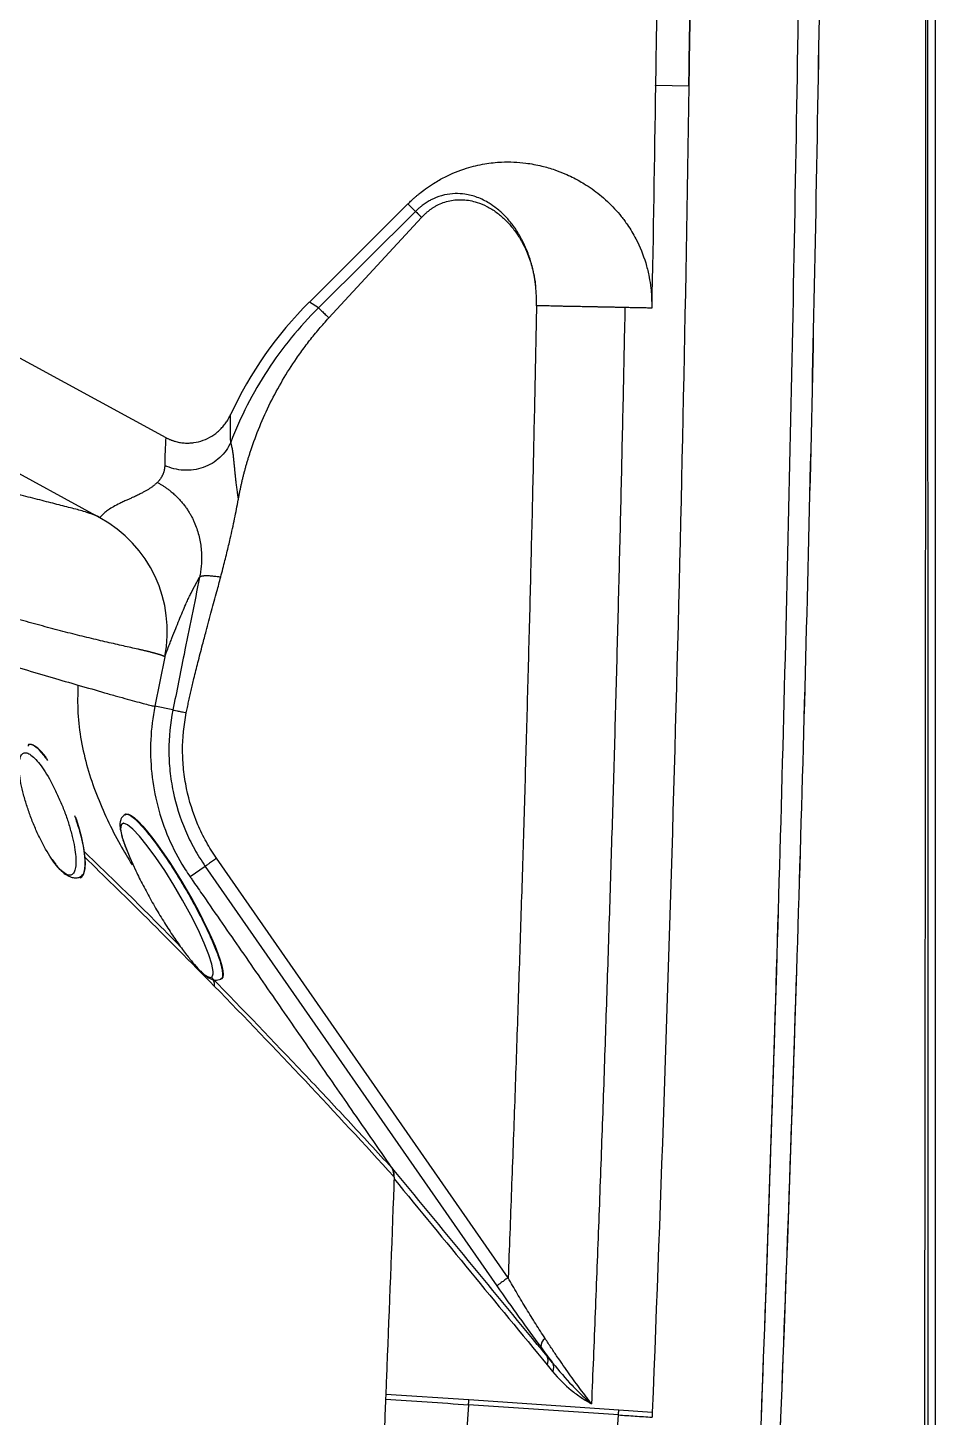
# Model space of a CAD drawing. Extents: x 409 to 498, y 628 to 778.
# Drawn here: x 488.51 to 498.04, y 665.02 to 679.6 of the extents above; entities that cross this region are included whole.
import ezdxf

# ---------------------------------------------------------------- set-up
doc = ezdxf.new("R2010")
doc.units = 0
doc.header["$MEASUREMENT"] = 0
doc.layers.add('1', color=4, linetype='Continuous')
doc.layers.add('GEOMETRY', color=4, linetype='Continuous', lineweight=25)

# ---------------------------------------------------------------- blocks, each defined once
blk = doc.blocks.new('2026_PULSE')
at = {"layer": 'GEOMETRY'}
for p, q in [((89.46, 86.582), (89.46, 2.918)), ((86.875, 34.029), (86.525, 34.034)), ((86.525, 34.033), (86.525, 34.034)), ((82.892, 31.762), (83.927, 32.793)), ((84.006, 32.713), (82.987, 31.702)), ((83.097, 31.597), (84.07, 32.651)), ((78.475, 31.926), (81.385, 30.342)), ((82.987, 31.702), (82.892, 31.762)), ((80.693, 29.501), (77.105, 31.454)), ((81.375, 30.05), (81.375, 30.044)), ((81.66, 28.727), (81.74, 28.877)), ((81.375, 28.042), (81.271, 27.522)), ((81.46, 27.484), (81.271, 27.522)), ((79.938, 27.105), (79.941, 27.108)), ((80.963, 26.392), (80.957, 26.388)), ((80.193, 25.914), (80.23, 25.864)), ((81.8, 25.843), (81.641, 25.733)), ((81.8, 25.843), (84.86, 21.442)), ((84.978, 21.527), (81.918, 25.928)), ((81.964, 24.66), (81.97, 24.664)), ((83.757, 22.68), (83.757, 22.68)), ((83.777, 22.59), (83.782, 22.584)), ((85.32, 20.801), (85.388, 20.703)), ((85.445, 20.634), (85.388, 20.703)), ((85.388, 20.613), (85.445, 20.544)), ((83.694, 20.304), (83.692, 20.254)), ((84.565, 20.245), (83.694, 20.304)), ((84.563, 20.195), (84.375, 17.451)), ((86.135, 20.088), (84.563, 20.195)), ((86.14, 20.138), (84.565, 20.245)), ((86.49, 20.114), (86.14, 20.138)), ((85.948, 17.344), (86.135, 20.088)), ((86.49, 20.114), (86.488, 20.064))]:
    blk.add_line(p, q, dxfattribs=at)
at = {"layer": 'GEOMETRY', "flags": 128}
for points in [[(80.134, 26.981), (80.124, 26.994), (80.082, 27.044), (80.043, 27.082), (80.006, 27.107), (79.974, 27.12), (79.946, 27.12), (79.941, 27.118)], [(80.963, 26.392), (80.971, 26.395), (80.993, 26.392), (81.022, 26.378), (81.057, 26.352), (81.098, 26.314), (81.144, 26.265), (81.194, 26.206), (81.249, 26.137), (81.306, 26.06), (81.366, 25.975), (81.427, 25.884), (81.489, 25.788), (81.55, 25.689), (81.61, 25.587), (81.669, 25.484), (81.724, 25.382), (81.776, 25.282), (81.823, 25.185), (81.866, 25.093), (81.902, 25.007), (81.933, 24.929), (81.957, 24.859), (81.974, 24.798), (81.985, 24.748), (81.987, 24.708), (81.983, 24.68), (81.971, 24.664), (81.97, 24.664)], [(80.487, 25.721), (80.505, 25.733), (80.522, 25.759), (80.534, 25.797), (80.54, 25.847), (80.54, 25.908), (80.533, 25.978), (80.521, 26.056), (80.503, 26.141), (80.479, 26.232), (80.451, 26.326), (80.441, 26.357)], [(81.882, 24.741), (81.868, 24.816), (81.837, 24.916), (81.788, 25.039), (81.724, 25.179), (81.648, 25.33), (81.562, 25.488), (81.47, 25.646), (81.375, 25.798), (81.281, 25.937), (81.191, 26.06), (81.109, 26.16), (81.039, 26.234), (80.982, 26.28), (80.941, 26.296), (80.917, 26.28), (80.912, 26.234), (80.926, 26.158), (80.958, 26.058), (81.007, 25.935), (81.071, 25.795), (81.071, 25.795)], [(86.49, 20.114), (86.489, 20.089), (86.488, 20.076), (86.488, 20.064)]]:
    blk.add_lwpolyline(points, dxfattribs=at)
at = {"layer": 'GEOMETRY'}
for centre, radius, start, end in [((83.644, 22.608), 0.134, 352.1693, 32.7174), ((85.43, 20.799), 0.11, 125.1454, 178.7719), ((85.295, 20.658), 0.103, 334.0546, 25.8686), ((85.353, 20.589), 0.103, 334.0528, 25.8696)]:
    blk.add_arc(centre, radius, start, end, dxfattribs=at)
blk.add_ellipse((85.779, 28.866), major_axis=(-4.091, 0), ratio=0.999386, start_param=5.495932, end_param=5.849896, dxfattribs=at)
for points, knots in [([(89.316, 86.533), (89.317, 86.529), (89.316, 86.526), (89.316, 86.519), (89.316, 86.509), (89.317, 86.485), (89.317, 86.437), (89.317, 86.342), (89.317, 86.152), (89.318, 85.771), (89.32, 85.009), (89.323, 83.486), (89.326, 82.18), (89.331, 79.569), (89.334, 77.828), (89.343, 72.605), (89.348, 69.123), (89.355, 62.16), (89.358, 58.678), (89.361, 51.714), (89.362, 48.232), (89.362, 41.268), (89.361, 37.786), (89.358, 30.823), (89.355, 27.341), (89.348, 20.377), (89.343, 16.895), (89.331, 9.931), (89.324, 6.45), (89.316, 2.968)], [0, 0, 0, 0, 0.000122, 0.000122, 0.000244, 0.000488, 0.000977, 0.001953, 0.003906, 0.007813, 0.015625, 0.03125, 0.0625, 0.0625, 0.125, 0.125, 0.25, 0.25, 0.375, 0.375, 0.5, 0.5, 0.625, 0.625, 0.75, 0.75, 0.875, 0.875, 1, 1, 1, 1]), ([(89.316, 86.533), (89.317, 86.529), (89.316, 86.526), (89.316, 86.519), (89.316, 86.509), (89.317, 86.485), (89.317, 86.437), (89.317, 86.342), (89.317, 86.152), (89.318, 85.771), (89.32, 85.009), (89.323, 83.486), (89.326, 82.18), (89.331, 79.569), (89.334, 77.828), (89.343, 72.605), (89.348, 69.123), (89.355, 62.16), (89.358, 58.678), (89.361, 51.714), (89.362, 48.232), (89.362, 41.268), (89.361, 37.786), (89.358, 30.823), (89.355, 27.341), (89.348, 20.377), (89.343, 16.895), (89.331, 9.931), (89.324, 6.45), (89.316, 2.968)], [0, 0, 0, 0, 0.000122, 0.000122, 0.000244, 0.000488, 0.000977, 0.001953, 0.003906, 0.007813, 0.015625, 0.03125, 0.0625, 0.0625, 0.125, 0.125, 0.25, 0.25, 0.375, 0.375, 0.5, 0.5, 0.625, 0.625, 0.75, 0.75, 0.875, 0.875, 1, 1, 1, 1]), ([(89.386, 2.918), (89.386, 2.945), (89.386, 2.973), (89.386, 3.027), (89.386, 3.109), (89.386, 3.299), (89.386, 3.681), (89.386, 4.443), (89.386, 5.968), (89.386, 7.276), (89.386, 9.89), (89.385, 11.633), (89.385, 16.862), (89.385, 20.348), (89.384, 30.806), (89.384, 37.778), (89.384, 51.722), (89.384, 58.694), (89.385, 69.152), (89.385, 72.638), (89.385, 77.867), (89.386, 79.61), (89.386, 82.225), (89.386, 83.532), (89.386, 85.057), (89.386, 85.82), (89.386, 86.201), (89.386, 86.392), (89.386, 86.473), (89.386, 86.528), (89.386, 86.555), (89.386, 86.582)], [0, 0, 0, 0, 0.000977, 0.000977, 0.001953, 0.003906, 0.007812, 0.015625, 0.03125, 0.0625, 0.0625, 0.125, 0.125, 0.25, 0.25, 0.5, 0.5, 0.75, 0.75, 0.875, 0.875, 0.9375, 0.9375, 0.96875, 0.984375, 0.992187, 0.996094, 0.998047, 0.999023, 0.999023, 1, 1, 1, 1]), ([(89.386, 2.918), (89.386, 2.945), (89.386, 2.973), (89.386, 3.027), (89.386, 3.109), (89.386, 3.299), (89.386, 3.681), (89.386, 4.443), (89.386, 5.968), (89.386, 7.276), (89.386, 9.89), (89.385, 11.633), (89.385, 16.862), (89.385, 20.348), (89.384, 30.806), (89.384, 37.778), (89.384, 51.722), (89.384, 58.694), (89.385, 69.152), (89.385, 72.638), (89.385, 77.867), (89.386, 79.61), (89.386, 82.225), (89.386, 83.532), (89.386, 85.057), (89.386, 85.82), (89.386, 86.201), (89.386, 86.392), (89.386, 86.473), (89.386, 86.528), (89.386, 86.555), (89.386, 86.582)], [0, 0, 0, 0, 0.000977, 0.000977, 0.001953, 0.003906, 0.007812, 0.015625, 0.03125, 0.0625, 0.0625, 0.125, 0.125, 0.25, 0.25, 0.5, 0.5, 0.75, 0.75, 0.875, 0.875, 0.9375, 0.9375, 0.96875, 0.984375, 0.992187, 0.996094, 0.998047, 0.999023, 0.999023, 1, 1, 1, 1]), ([(86.867, 84.735), (87.075, 81.407), (87.256, 78.078), (87.564, 71.417), (87.691, 68.086), (87.843, 63.087), (87.887, 61.421), (87.963, 58.087), (87.994, 56.42), (88.07, 51.42), (88.12, 44.752), (88.07, 38.084), (87.969, 31.416), (87.894, 28.083), (87.691, 21.417), (87.564, 18.085), (87.333, 13.089), (87.249, 11.424), (87.068, 8.094), (86.971, 6.43), (86.867, 4.765)], [0, 0, 0, 0, 0.125, 0.125, 0.25, 0.25, 0.3125, 0.3125, 0.375, 0.375, 0.5, 0.625, 0.625, 0.75, 0.75, 0.875, 0.875, 0.9375, 0.9375, 1, 1, 1, 1]), ([(86.867, 84.735), (87.283, 78.079), (87.59, 71.419), (87.894, 61.421), (87.969, 58.087), (88.07, 51.42), (88.095, 48.086), (88.095, 41.418), (88.07, 38.084), (87.969, 31.416), (87.894, 28.083), (87.59, 18.084), (87.283, 11.422), (86.867, 4.765)], [0.216375, 0.216375, 0.216375, 0.216375, 0.723368, 0.723368, 0.976864, 0.976864, 1.230361, 1.230361, 1.483857, 1.483857, 1.737354, 1.737354, 2.244347, 2.244347, 2.244347, 2.244347]), ([(87.043, 4.755), (87.151, 6.419), (87.252, 8.084), (87.44, 11.414), (87.527, 13.08), (87.768, 18.077), (87.901, 21.41), (88.06, 26.41), (88.106, 28.078), (88.185, 31.412), (88.218, 33.08), (88.297, 38.082), (88.349, 44.752), (88.297, 51.422), (88.218, 56.424), (88.185, 58.092), (88.106, 61.426), (88.06, 63.093), (87.901, 68.093), (87.768, 71.426), (87.447, 78.088), (87.259, 81.418), (87.043, 84.746)], [0, 0, 0, 0, 0.0625, 0.0625, 0.125, 0.125, 0.25, 0.25, 0.3125, 0.3125, 0.375, 0.375, 0.5, 0.625, 0.625, 0.6875, 0.6875, 0.75, 0.75, 0.875, 0.875, 1, 1, 1, 1]), ([(87.043, 4.755), (87.474, 11.412), (87.796, 18.076), (88.113, 28.077), (88.192, 31.412), (88.297, 38.082), (88.323, 41.417), (88.323, 48.087), (88.297, 51.422), (88.192, 58.092), (88.113, 61.427), (87.795, 71.427), (87.474, 78.089), (87.043, 84.746)], [0, 0, 0, 0, 0.50835, 0.50835, 0.762525, 0.762525, 1.016701, 1.016701, 1.270876, 1.270876, 1.525051, 1.525051, 2.033401, 2.033401, 2.033401, 2.033401]), ([(86.525, 55.466), (86.528, 55.26), (86.534, 54.848), (86.542, 54.23), (86.55, 53.611), (86.557, 52.993), (86.564, 52.375), (86.57, 51.757), (86.576, 51.138), (86.581, 50.52), (86.586, 49.902), (86.59, 49.284), (86.593, 48.665), (86.596, 48.047), (86.598, 47.429), (86.6, 46.811), (86.601, 46.192), (86.602, 45.574), (86.603, 44.956), (86.603, 44.338), (86.602, 43.719), (86.601, 43.101), (86.6, 42.483), (86.598, 41.864), (86.595, 41.246), (86.592, 40.628), (86.588, 40.01), (86.583, 39.24), (86.576, 38.32), (86.565, 37.248), (86.553, 36.177), (86.54, 35.106), (86.53, 34.391), (86.525, 34.034)], [0, 0, 0, 0, 0.028848, 0.057695, 0.086542, 0.11539, 0.144237, 0.173084, 0.201931, 0.230778, 0.259625, 0.288472, 0.31732, 0.346167, 0.375014, 0.403862, 0.432709, 0.461557, 0.490404, 0.519252, 0.548099, 0.576947, 0.605794, 0.634642, 0.66349, 0.692337, 0.721185, 0.750032, 0.800026, 0.850019, 0.900013, 0.950006, 1, 1, 1, 1]), ([(86.875, 55.471), (86.877, 55.293), (86.883, 54.935), (86.89, 54.399), (86.897, 53.863), (86.904, 53.327), (86.91, 52.791), (86.916, 52.255), (86.921, 51.719), (86.926, 51.183), (86.931, 50.647), (86.935, 50.111), (86.939, 49.575), (86.942, 49.039), (86.945, 48.503), (86.948, 47.967), (86.95, 47.431), (86.952, 46.894), (86.953, 46.358), (86.954, 45.822), (86.955, 45.286), (86.955, 44.75), (86.955, 44.214), (86.954, 43.678), (86.953, 43.142), (86.952, 42.606), (86.95, 42.07), (86.948, 41.534), (86.945, 40.998), (86.942, 40.462), (86.939, 39.926), (86.935, 39.389), (86.931, 38.853), (86.926, 38.317), (86.921, 37.781), (86.916, 37.245), (86.91, 36.709), (86.904, 36.173), (86.897, 35.637), (86.89, 35.101), (86.883, 34.565), (86.877, 34.208), (86.875, 34.029)], [0, 0, 0, 0, 0.025, 0.050001, 0.075001, 0.100001, 0.125002, 0.150002, 0.175002, 0.200002, 0.225002, 0.250002, 0.275002, 0.300002, 0.325001, 0.350001, 0.375001, 0.400001, 0.425001, 0.45, 0.475, 0.5, 0.525, 0.55, 0.574999, 0.599999, 0.624999, 0.649999, 0.674999, 0.699998, 0.724998, 0.749998, 0.774998, 0.799998, 0.824998, 0.849998, 0.874998, 0.899999, 0.924999, 0.949999, 0.975, 1, 1, 1, 1]), ([(86.875, 34.029), (86.877, 34.208), (86.883, 34.565), (86.89, 35.101), (86.897, 35.637), (86.904, 36.173), (86.91, 36.71), (86.916, 37.246), (86.921, 37.782), (86.926, 38.318), (86.931, 38.854), (86.935, 39.39), (86.939, 39.926), (86.942, 40.462), (86.945, 40.998), (86.948, 41.534), (86.95, 42.07), (86.952, 42.606), (86.953, 43.143), (86.954, 43.679), (86.955, 44.215), (86.955, 44.751), (86.955, 45.287), (86.954, 45.823), (86.953, 46.359), (86.952, 46.895), (86.95, 47.431), (86.948, 47.967), (86.945, 48.503), (86.942, 49.039), (86.939, 49.575), (86.935, 50.111), (86.931, 50.647), (86.926, 51.183), (86.921, 51.719), (86.916, 52.255), (86.91, 52.791), (86.904, 53.327), (86.897, 53.863), (86.89, 54.399), (86.883, 54.935), (86.877, 55.293), (86.875, 55.471)], [0, 0, 0, 0, 0.025004, 0.050008, 0.075011, 0.100014, 0.125017, 0.150019, 0.175021, 0.200023, 0.225024, 0.250025, 0.275026, 0.300027, 0.325027, 0.350027, 0.375027, 0.400027, 0.425026, 0.450026, 0.475025, 0.500024, 0.525023, 0.550022, 0.575021, 0.60002, 0.625018, 0.650017, 0.675016, 0.700014, 0.725013, 0.750011, 0.77501, 0.800008, 0.825007, 0.850006, 0.875005, 0.900003, 0.925002, 0.950001, 0.975001, 1, 1, 1, 1]), ([(83.927, 32.793), (83.933, 32.799), (83.945, 32.811), (83.965, 32.83), (83.985, 32.848), (84.006, 32.866), (84.027, 32.885), (84.062, 32.913), (84.117, 32.956), (84.204, 33.015), (84.345, 33.095), (84.524, 33.168), (84.726, 33.216), (84.935, 33.238), (85.136, 33.229), (85.322, 33.195), (85.459, 33.155), (85.566, 33.114), (85.669, 33.066), (85.794, 32.997), (85.946, 32.89), (86.073, 32.77), (86.155, 32.675), (86.194, 32.625), (86.215, 32.596), (86.258, 32.534), (86.339, 32.399), (86.412, 32.219), (86.453, 32.055), (86.469, 31.96), (86.478, 31.891), (86.482, 31.838), (86.484, 31.789), (86.485, 31.743), (86.485, 31.714), (86.485, 31.7)], [0, 0, 0, 0, 0.007319, 0.014801, 0.022445, 0.030251, 0.03822, 0.046351, 0.067691, 0.097038, 0.134417, 0.204142, 0.259186, 0.309035, 0.380061, 0.427891, 0.46783, 0.499879, 0.524035, 0.563984, 0.619703, 0.679908, 0.710204, 0.725416, 0.733041, 0.74068, 0.788802, 0.865502, 0.902617, 0.931073, 0.946698, 0.961404, 0.97519, 0.988055, 1, 1, 1, 1]), ([(85.266, 31.942), (85.265, 31.951), (85.263, 31.968), (85.259, 31.993), (85.255, 32.016), (85.252, 32.039), (85.248, 32.059), (85.244, 32.079), (85.24, 32.097), (85.236, 32.114), (85.232, 32.129), (85.229, 32.143), (85.225, 32.156), (85.212, 32.205), (85.186, 32.282), (85.139, 32.39), (85.085, 32.488), (85.019, 32.583), (84.945, 32.669), (84.864, 32.743), (84.768, 32.81), (84.658, 32.865), (84.535, 32.897), (84.418, 32.904), (84.306, 32.89), (84.225, 32.862), (84.177, 32.839), (84.159, 32.829), (84.139, 32.818), (84.119, 32.805), (84.097, 32.791), (84.075, 32.774), (84.052, 32.756), (84.029, 32.736), (84.014, 32.721), (84.006, 32.713)], [0, 0, 0, 0, 0.014201, 0.027698, 0.040489, 0.052568, 0.063933, 0.074584, 0.084518, 0.093737, 0.102239, 0.110026, 0.117097, 0.123454, 0.191999, 0.247116, 0.314025, 0.371285, 0.433134, 0.496272, 0.546442, 0.622319, 0.69413, 0.749017, 0.810218, 0.874958, 0.885302, 0.896489, 0.908536, 0.921462, 0.935286, 0.950028, 0.965712, 0.982361, 1, 1, 1, 1]), ([(84.07, 32.651), (84.074, 32.655), (84.081, 32.663), (84.093, 32.675), (84.105, 32.686), (84.117, 32.697), (84.129, 32.708), (84.142, 32.718), (84.154, 32.728), (84.167, 32.738), (84.18, 32.747), (84.193, 32.755), (84.206, 32.763), (84.22, 32.771), (84.249, 32.787), (84.297, 32.808), (84.365, 32.827), (84.435, 32.837), (84.507, 32.838), (84.58, 32.829), (84.664, 32.807), (84.758, 32.768), (84.855, 32.708), (84.944, 32.633), (85.022, 32.547), (85.091, 32.452), (85.148, 32.35), (85.195, 32.241), (85.223, 32.152), (85.24, 32.084), (85.25, 32.038), (85.259, 31.991), (85.263, 31.958), (85.265, 31.942)], [0, 0, 0, 0, 0.009579, 0.019059, 0.028445, 0.037743, 0.046959, 0.0561, 0.065171, 0.074179, 0.083132, 0.092034, 0.100894, 0.109719, 0.118515, 0.158438, 0.198172, 0.238467, 0.279435, 0.32099, 0.363825, 0.427378, 0.493395, 0.558241, 0.62527, 0.690983, 0.758262, 0.824237, 0.891821, 0.917839, 0.94452, 0.971896, 1, 1, 1, 1]), ([(84.006, 32.713), (84.003, 32.716), (83.998, 32.721), (83.99, 32.729), (83.981, 32.739), (83.97, 32.749), (83.96, 32.759), (83.953, 32.766), (83.947, 32.772), (83.941, 32.778), (83.934, 32.786), (83.929, 32.79), (83.927, 32.793)], [0, 0, 0, 0, 0.093191, 0.189542, 0.306999, 0.459694, 0.586266, 0.676305, 0.729847, 0.821017, 0.911046, 1, 1, 1, 1]), ([(84.006, 32.713), (84.007, 32.713), (84.009, 32.711), (84.016, 32.704), (84.021, 32.699), (84.034, 32.687), (84.041, 32.68), (84.056, 32.665), (84.063, 32.658), (84.07, 32.651)], [0, 0, 0, 0, 0.25, 0.25, 0.5, 0.5, 0.75, 0.75, 1, 1, 1, 1]), ([(85.27, 31.897), (85.27, 31.905), (85.268, 31.92), (85.267, 31.935), (85.266, 31.942)], [0, 0, 0, 0, 0.503925, 1, 1, 1, 1]), ([(85.276, 31.724), (85.277, 31.733), (85.277, 31.75), (85.277, 31.775), (85.276, 31.8), (85.275, 31.825), (85.274, 31.849), (85.272, 31.873), (85.271, 31.889), (85.27, 31.897)], [0, 0, 0, 0, 0.148284, 0.294896, 0.439748, 0.582758, 0.723849, 0.862951, 1, 1, 1, 1]), ([(82.987, 31.702), (82.786, 31.503), (82.607, 31.283), (82.298, 30.81), (82.169, 30.557), (82.067, 30.293)], [0, 0, 0, 0, 0.5, 0.5, 1, 1, 1, 1]), ([(82.987, 31.702), (82.988, 31.701), (82.992, 31.698), (83.005, 31.686), (83.013, 31.678), (83.035, 31.658), (83.047, 31.646), (83.072, 31.622), (83.085, 31.609), (83.097, 31.597)], [0, 0, 0, 0, 0.25, 0.25, 0.5, 0.5, 0.75, 0.75, 1, 1, 1, 1]), ([(85.276, 31.724), (85.273, 31.57), (85.267, 31.261), (85.257, 30.797), (85.247, 30.333), (85.237, 29.87), (85.226, 29.406), (85.214, 28.943), (85.203, 28.479), (85.19, 28.015), (85.178, 27.552), (85.165, 27.088), (85.152, 26.625), (85.138, 26.161), (85.124, 25.698), (85.109, 25.234), (85.094, 24.771), (85.079, 24.307), (85.063, 23.844), (85.047, 23.38), (85.03, 22.917), (85.013, 22.454), (84.996, 21.99), (84.984, 21.681), (84.978, 21.527)], [0, 0, 0, 0, 0.045455, 0.09091, 0.136365, 0.181819, 0.227274, 0.272728, 0.318182, 0.363635, 0.409089, 0.454543, 0.499997, 0.545451, 0.590905, 0.636359, 0.681813, 0.727268, 0.772722, 0.818177, 0.863632, 0.909088, 0.954544, 1, 1, 1, 1]), ([(86.204, 31.705), (86.196, 31.706), (86.182, 31.706), (86.16, 31.706), (86.139, 31.707), (86.117, 31.707), (86.096, 31.708), (86.076, 31.708), (86.055, 31.709), (86.036, 31.709), (86.016, 31.71), (85.997, 31.71), (85.978, 31.71), (85.96, 31.711), (85.942, 31.711), (85.925, 31.711), (85.908, 31.712), (85.892, 31.712), (85.877, 31.712), (85.862, 31.713), (85.848, 31.713), (85.834, 31.713), (85.821, 31.713), (85.79, 31.714), (85.741, 31.715), (85.675, 31.716), (85.615, 31.717), (85.564, 31.718), (85.521, 31.719), (85.483, 31.72), (85.446, 31.721), (85.41, 31.722), (85.375, 31.722), (85.341, 31.723), (85.308, 31.724), (85.287, 31.724), (85.276, 31.724)], [0, 0, 0, 0, 0.032511, 0.064089, 0.094726, 0.124413, 0.153151, 0.180943, 0.207794, 0.233706, 0.258684, 0.282729, 0.305844, 0.328034, 0.349304, 0.369657, 0.389099, 0.407635, 0.42527, 0.442008, 0.457853, 0.472811, 0.486884, 0.500077, 0.575059, 0.641584, 0.699881, 0.75006, 0.785406, 0.819542, 0.852498, 0.884293, 0.914942, 0.94445, 0.972808, 1, 1, 1, 1]), ([(86.204, 31.705), (86.2, 31.546), (86.194, 31.226), (86.184, 30.747), (86.173, 30.268), (86.162, 29.788), (86.151, 29.309), (86.139, 28.83), (86.127, 28.351), (86.114, 27.871), (86.101, 27.392), (86.088, 26.913), (86.074, 26.434), (86.059, 25.954), (86.044, 25.475), (86.029, 24.996), (86.013, 24.517), (85.997, 24.038), (85.981, 23.559), (85.964, 23.079), (85.946, 22.6), (85.929, 22.121), (85.91, 21.642), (85.892, 21.163), (85.873, 20.684), (85.859, 20.365), (85.853, 20.205)], [0, 0, 0, 0, 0.041665, 0.083331, 0.124997, 0.166663, 0.208329, 0.249995, 0.291661, 0.333328, 0.374994, 0.416661, 0.458327, 0.499994, 0.541661, 0.583328, 0.624995, 0.666662, 0.708329, 0.749996, 0.791663, 0.833331, 0.874998, 0.916665, 0.958333, 1, 1, 1, 1]), ([(86.485, 31.7), (86.465, 31.7), (86.427, 31.701), (86.369, 31.702), (86.313, 31.703), (86.258, 31.704), (86.221, 31.705), (86.204, 31.705)], [0, 0, 0, 0, 0.207341, 0.411696, 0.612743, 0.809256, 1, 1, 1, 1]), ([(82.146, 29.687), (82.148, 29.7), (82.153, 29.725), (82.16, 29.762), (82.168, 29.8), (82.176, 29.837), (82.184, 29.874), (82.193, 29.912), (82.202, 29.949), (82.212, 29.986), (82.222, 30.023), (82.232, 30.06), (82.243, 30.096), (82.254, 30.133), (82.266, 30.17), (82.301, 30.279), (82.368, 30.46), (82.48, 30.706), (82.609, 30.944), (82.72, 31.119), (82.802, 31.235), (82.848, 31.298), (82.895, 31.36), (82.944, 31.421), (82.994, 31.481), (83.045, 31.539), (83.08, 31.578), (83.097, 31.597)], [0, 0, 0, 0, 0.0176749, 0.0353461, 0.0530156, 0.0706851, 0.0883564, 0.1060314, 0.1237119, 0.1413997, 0.1590966, 0.1768045, 0.194525, 0.2122602, 0.2300117, 0.2477813, 0.3724331, 0.496999, 0.6222659, 0.7476669, 0.7838265, 0.8199238, 0.8559739, 0.8919917, 0.927992, 0.9639897, 1, 1, 1, 1]), ([(80.693, 29.501), (80.692, 29.502), (80.69, 29.504), (80.686, 29.506), (80.682, 29.509), (80.677, 29.512), (80.672, 29.515), (80.666, 29.517), (80.66, 29.52), (80.653, 29.523), (80.646, 29.526), (80.638, 29.529), (80.63, 29.532), (80.621, 29.535), (80.612, 29.539), (80.603, 29.542), (80.593, 29.545), (80.583, 29.548), (80.572, 29.552), (80.561, 29.555), (80.55, 29.559), (80.503, 29.573), (80.408, 29.599), (80.247, 29.64), (80.066, 29.686), (79.835, 29.745), (79.546, 29.82), (79.198, 29.914), (78.829, 30.018), (78.54, 30.102), (78.343, 30.162), (78.245, 30.191), (78.147, 30.221), (78.047, 30.252), (77.947, 30.283), (77.846, 30.315), (77.743, 30.348), (77.64, 30.381), (77.537, 30.414), (77.432, 30.449), (77.361, 30.472), (77.325, 30.484)], [0, 0, 0, 0, 0.006216, 0.012432, 0.018647, 0.024863, 0.03108, 0.037297, 0.043515, 0.049733, 0.055953, 0.062174, 0.068396, 0.074619, 0.080842, 0.087067, 0.093293, 0.099519, 0.105747, 0.111975, 0.118205, 0.124435, 0.186786, 0.249215, 0.311702, 0.374225, 0.468045, 0.561889, 0.65575, 0.749622, 0.772381, 0.795141, 0.817901, 0.840662, 0.863423, 0.886184, 0.908945, 0.931707, 0.954471, 0.977235, 1, 1, 1, 1]), ([(81.385, 30.342), (81.389, 30.34), (81.397, 30.336), (81.408, 30.33), (81.42, 30.325), (81.431, 30.32), (81.443, 30.315), (81.455, 30.311), (81.467, 30.307), (81.491, 30.299), (81.528, 30.29), (81.579, 30.284), (81.63, 30.283), (81.697, 30.289), (81.779, 30.31), (81.855, 30.347), (81.911, 30.385), (81.949, 30.418), (81.984, 30.455), (82.01, 30.487), (82.029, 30.515), (82.042, 30.536), (82.055, 30.559), (82.063, 30.575), (82.066, 30.583)], [0, 0, 0, 0, 0.015912, 0.031761, 0.047546, 0.063269, 0.078931, 0.094532, 0.110074, 0.125556, 0.188346, 0.250749, 0.313231, 0.375922, 0.500296, 0.625411, 0.686607, 0.74989, 0.810995, 0.875087, 0.904668, 0.935348, 0.967125, 1, 1, 1, 1]), ([(82.067, 30.293), (82.041, 30.233), (82.002, 30.177), (81.902, 30.086), (81.843, 30.05), (81.713, 30.005), (81.643, 29.995), (81.504, 30.003), (81.436, 30.02), (81.375, 30.05)], [0, 0, 0, 0, 0.25, 0.25, 0.5, 0.5, 0.75, 0.75, 1, 1, 1, 1]), ([(82.067, 30.293), (82.067, 30.292), (82.067, 30.291), (82.067, 30.288), (82.068, 30.285), (82.069, 30.281), (82.069, 30.278), (82.07, 30.274), (82.071, 30.27), (82.072, 30.266), (82.073, 30.262), (82.074, 30.257), (82.075, 30.252), (82.076, 30.247), (82.077, 30.242), (82.078, 30.237), (82.08, 30.232), (82.081, 30.226), (82.082, 30.22), (82.083, 30.214), (82.084, 30.208), (82.085, 30.202), (82.086, 30.196), (82.087, 30.19), (82.088, 30.183), (82.089, 30.176), (82.09, 30.169), (82.091, 30.163), (82.092, 30.155), (82.092, 30.148), (82.093, 30.141), (82.094, 30.134), (82.095, 30.126), (82.096, 30.118), (82.097, 30.111), (82.097, 30.103), (82.098, 30.095), (82.099, 30.087), (82.1, 30.079), (82.101, 30.07), (82.101, 30.062), (82.102, 30.053), (82.103, 30.045), (82.104, 30.036), (82.105, 30.027), (82.106, 30.018), (82.106, 30.01), (82.107, 30), (82.108, 29.991), (82.109, 29.982), (82.11, 29.973), (82.111, 29.963), (82.112, 29.954), (82.113, 29.945), (82.114, 29.935), (82.115, 29.925), (82.116, 29.916), (82.117, 29.906), (82.118, 29.896), (82.121, 29.873), (82.125, 29.837), (82.132, 29.788), (82.139, 29.738), (82.144, 29.704), (82.146, 29.687)], [0, 0, 0, 0, 0.012125, 0.024062, 0.035817, 0.047396, 0.05881, 0.070069, 0.081186, 0.092175, 0.10305, 0.113828, 0.124524, 0.135156, 0.14574, 0.156294, 0.166834, 0.177377, 0.187939, 0.198535, 0.209181, 0.219889, 0.230669, 0.241526, 0.252466, 0.263493, 0.274612, 0.285828, 0.297143, 0.308563, 0.32009, 0.331728, 0.343478, 0.355344, 0.367328, 0.379432, 0.391658, 0.404006, 0.416479, 0.429078, 0.441804, 0.454655, 0.467631, 0.480729, 0.493948, 0.507283, 0.520735, 0.534299, 0.547973, 0.561756, 0.575645, 0.589636, 0.603729, 0.617919, 0.632205, 0.646584, 0.661054, 0.675611, 0.690254, 0.704979, 0.777191, 0.85076, 0.925189, 1, 1, 1, 1]), ([(81.375, 30.044), (81.375, 30.041), (81.374, 30.034), (81.373, 30.025), (81.372, 30.015), (81.37, 30.006), (81.369, 29.997), (81.366, 29.987), (81.364, 29.978), (81.361, 29.97), (81.357, 29.961), (81.353, 29.952), (81.349, 29.943), (81.345, 29.935), (81.34, 29.927), (81.335, 29.918), (81.33, 29.91), (81.324, 29.902), (81.318, 29.894), (81.311, 29.886), (81.304, 29.879), (81.299, 29.874), (81.297, 29.871)], [0, 0, 0, 0, 0.046691, 0.093687, 0.140998, 0.188631, 0.236592, 0.284889, 0.333529, 0.38252, 0.431866, 0.481576, 0.531656, 0.582111, 0.632949, 0.684175, 0.735794, 0.787814, 0.840239, 0.893075, 0.946327, 1, 1, 1, 1]), ([(81.163, 29.774), (81.158, 29.772), (81.148, 29.767), (81.133, 29.758), (81.116, 29.75), (81.097, 29.741), (81.078, 29.731), (81.056, 29.721), (81.031, 29.71), (81.001, 29.696), (80.971, 29.683), (80.945, 29.671), (80.924, 29.661), (80.886, 29.643), (80.838, 29.618), (80.793, 29.59), (80.764, 29.57), (80.747, 29.556), (80.732, 29.543), (80.717, 29.529), (80.704, 29.515), (80.696, 29.506), (80.693, 29.501)], [0, 0, 0, 0, 0.02901, 0.060389, 0.094139, 0.130259, 0.168751, 0.209615, 0.252852, 0.316105, 0.379357, 0.421457, 0.463483, 0.505435, 0.63892, 0.755013, 0.798678, 0.841194, 0.882573, 0.922825, 0.961963, 1, 1, 1, 1]), ([(81.297, 29.871), (81.294, 29.868), (81.289, 29.863), (81.28, 29.855), (81.271, 29.847), (81.261, 29.838), (81.25, 29.83), (81.239, 29.822), (81.228, 29.814), (81.216, 29.806), (81.203, 29.798), (81.19, 29.79), (81.177, 29.782), (81.168, 29.777), (81.163, 29.774)], [0, 0, 0, 0, 0.074487, 0.150561, 0.228227, 0.307495, 0.38837, 0.470859, 0.554968, 0.640702, 0.728068, 0.817069, 0.907712, 1, 1, 1, 1]), ([(81.297, 29.871), (81.302, 29.868), (81.312, 29.863), (81.327, 29.854), (81.341, 29.846), (81.355, 29.837), (81.369, 29.828), (81.383, 29.818), (81.396, 29.809), (81.41, 29.799), (81.432, 29.782), (81.462, 29.758), (81.497, 29.725), (81.53, 29.691), (81.559, 29.658), (81.585, 29.625), (81.609, 29.591), (81.631, 29.557), (81.651, 29.523), (81.669, 29.488), (81.699, 29.421), (81.735, 29.319), (81.756, 29.2), (81.761, 29.102), (81.76, 29.043), (81.758, 28.999), (81.755, 28.969), (81.751, 28.939), (81.746, 28.908), (81.742, 28.887), (81.74, 28.877)], [0, 0, 0, 0, 0.0142665, 0.0284707, 0.0426248, 0.0567372, 0.0708132, 0.0848575, 0.0988767, 0.1128765, 0.1268606, 0.1695886, 0.2108517, 0.2508277, 0.2882862, 0.3248194, 0.3605392, 0.3955898, 0.4300326, 0.4639148, 0.4973094, 0.6222411, 0.7455157, 0.8089363, 0.8714003, 0.8958516, 0.9209589, 0.9467248, 0.9731007, 1, 1, 1, 1]), ([(81.962, 28.879), (81.97, 28.908), (81.985, 28.965), (82.006, 29.049), (82.026, 29.13), (82.045, 29.207), (82.065, 29.292), (82.086, 29.386), (82.108, 29.489), (82.128, 29.589), (82.14, 29.655), (82.146, 29.687)], [0, 0, 0, 0, 0.109171, 0.213756, 0.313756, 0.409177, 0.500021, 0.631332, 0.75842, 0.881303, 1, 1, 1, 1]), ([(81.375, 28.042), (81.374, 28.042), (81.372, 28.043), (81.369, 28.045), (81.365, 28.047), (81.361, 28.049), (81.356, 28.051), (81.351, 28.053), (81.346, 28.055), (81.341, 28.057), (81.335, 28.059), (81.329, 28.061), (81.322, 28.063), (81.316, 28.065), (81.309, 28.067), (81.301, 28.069), (81.294, 28.072), (81.286, 28.074), (81.278, 28.076), (81.27, 28.079), (81.261, 28.081), (81.252, 28.083), (81.243, 28.086), (81.234, 28.088), (81.224, 28.091), (81.214, 28.093), (81.204, 28.096), (81.194, 28.098), (81.184, 28.101), (81.173, 28.103), (81.162, 28.106), (81.151, 28.108), (81.14, 28.111), (81.128, 28.114), (81.117, 28.116), (81.105, 28.119), (81.05, 28.131), (80.944, 28.155), (80.772, 28.194), (80.585, 28.238), (80.385, 28.287), (80.174, 28.342), (79.953, 28.402), (79.724, 28.466), (79.487, 28.535), (79.201, 28.622), (78.861, 28.731), (78.566, 28.829), (78.369, 28.897), (78.278, 28.929), (78.216, 28.95), (78.185, 28.961)], [0, 0, 0, 0, 0.005328, 0.010657, 0.015986, 0.021314, 0.026643, 0.031972, 0.037301, 0.04263, 0.04796, 0.05329, 0.05862, 0.063952, 0.069285, 0.074619, 0.079953, 0.085289, 0.090625, 0.095962, 0.101299, 0.106637, 0.111976, 0.117315, 0.122655, 0.127996, 0.133338, 0.13868, 0.144023, 0.149367, 0.154711, 0.160055, 0.165401, 0.170746, 0.176093, 0.181439, 0.186787, 0.249214, 0.311702, 0.374219, 0.436763, 0.49932, 0.56188, 0.624459, 0.687038, 0.749621, 0.843505, 0.9374, 0.958267, 0.979131, 1, 1, 1, 1]), ([(81.74, 28.877), (81.686, 28.606), (81.592, 28.142), (81.499, 27.677), (81.46, 27.484)], [0, 0, 0, 0, 0.583333, 1, 1, 1, 1]), ([(81.601, 27.455), (81.605, 27.473), (81.613, 27.512), (81.625, 27.569), (81.638, 27.629), (81.652, 27.689), (81.666, 27.751), (81.689, 27.848), (81.724, 27.988), (81.767, 28.154), (81.816, 28.335), (81.866, 28.521), (81.917, 28.71), (81.949, 28.828), (81.962, 28.879)], [0, 0, 0, 0, 0.039281, 0.079514, 0.1207, 0.162841, 0.205938, 0.249994, 0.367625, 0.499983, 0.600068, 0.750024, 0.892919, 1, 1, 1, 1]), ([(81.74, 28.877), (81.74, 28.878), (81.741, 28.879), (81.743, 28.881), (81.745, 28.882), (81.747, 28.884), (81.75, 28.885), (81.753, 28.887), (81.757, 28.888), (81.761, 28.889), (81.766, 28.89), (81.771, 28.891), (81.776, 28.892), (81.782, 28.892), (81.788, 28.893), (81.794, 28.893), (81.801, 28.893), (81.809, 28.894), (81.821, 28.894), (81.839, 28.893), (81.863, 28.891), (81.887, 28.889), (81.912, 28.886), (81.937, 28.883), (81.954, 28.88), (81.962, 28.879)], [0, 0, 0, 0, 0.026101, 0.052062, 0.077925, 0.103745, 0.129585, 0.15551, 0.181585, 0.207883, 0.234479, 0.261448, 0.288861, 0.316783, 0.345276, 0.374398, 0.404194, 0.434702, 0.46595, 0.554045, 0.643577, 0.73384, 0.82386, 0.912636, 1, 1, 1, 1]), ([(81.375, 28.042), (81.385, 28.069), (81.404, 28.117), (81.429, 28.183), (81.457, 28.256), (81.489, 28.335), (81.526, 28.428), (81.561, 28.513), (81.588, 28.576), (81.607, 28.617), (81.618, 28.642), (81.629, 28.665), (81.64, 28.687), (81.65, 28.708), (81.657, 28.721), (81.66, 28.727)], [0, 0, 0, 0, 0.10226, 0.18582, 0.250681, 0.382889, 0.500993, 0.630039, 0.750587, 0.793792, 0.836333, 0.878216, 0.919449, 0.960041, 1, 1, 1, 1]), ([(78.236, 28.439), (78.286, 28.421), (78.396, 28.383), (78.566, 28.325), (78.745, 28.267), (78.979, 28.192), (79.263, 28.103), (79.59, 28.003), (79.901, 27.91), (80.195, 27.823), (80.377, 27.77), (80.464, 27.745)], [0, 0, 0, 0, 0.0500537, 0.1125537, 0.1750537, 0.2375537, 0.3625537, 0.4875537, 0.6125537, 0.7375537, 0.8625537, 0.8625537, 0.8625537, 0.8625537]), ([(80.464, 27.745), (80.461, 27.648), (80.456, 27.452), (80.493, 27.161), (80.56, 26.876), (80.654, 26.599), (80.771, 26.33), (80.896, 26.082), (80.99, 25.929), (81.033, 25.859)], [0, 0, 0, 0, 0.146045, 0.292101, 0.438173, 0.584254, 0.730361, 0.876478, 1, 1, 1, 1]), ([(80.464, 27.745), (80.563, 27.717), (80.703, 27.676), (80.87, 27.629), (80.984, 27.597), (81.085, 27.57), (81.169, 27.547), (81.235, 27.53), (81.262, 27.524), (81.271, 27.522)], [0.0000004, 0.0000004, 0.0000004, 0.0000004, 0.2500004, 0.3750004, 0.5000004, 0.6250004, 0.7500004, 0.8750004, 1, 1, 1, 1]), ([(81.271, 27.522), (81.248, 27.407), (81.219, 27.173), (81.229, 26.819), (81.292, 26.472), (81.407, 26.137), (81.529, 25.902), (81.614, 25.772), (81.636, 25.74), (81.641, 25.733)], [0.0000001, 0.0000001, 0.0000001, 0.0000001, 0.0625, 0.125, 0.1875, 0.25, 0.3125, 0.328125, 0.3328708, 0.3328708, 0.3328708, 0.3328708]), ([(81.46, 27.484), (81.431, 27.342), (81.417, 27.2), (81.418, 26.986), (81.422, 26.914), (81.433, 26.807), (81.438, 26.771), (81.449, 26.7), (81.455, 26.664), (81.491, 26.489), (81.534, 26.353), (81.605, 26.188), (81.62, 26.155), (81.651, 26.091), (81.668, 26.058), (81.721, 25.964), (81.759, 25.902), (81.8, 25.843)], [0, 0, 0, 0, 0.25, 0.25, 0.375, 0.375, 0.4375, 0.4375, 0.5, 0.5, 0.75, 0.75, 0.8125, 0.8125, 0.875, 0.875, 1, 1, 1, 1]), ([(81.46, 27.484), (81.461, 27.484), (81.466, 27.482), (81.482, 27.479), (81.492, 27.477), (81.518, 27.472), (81.533, 27.468), (81.566, 27.462), (81.583, 27.458), (81.601, 27.455)], [0, 0, 0, 0, 0.25, 0.25, 0.5, 0.5, 0.75, 0.75, 1, 1, 1, 1]), ([(81.918, 25.928), (81.879, 25.983), (81.844, 26.04), (81.795, 26.129), (81.779, 26.158), (81.75, 26.219), (81.736, 26.249), (81.67, 26.402), (81.631, 26.529), (81.597, 26.692), (81.591, 26.725), (81.58, 26.791), (81.576, 26.825), (81.566, 26.925), (81.562, 26.991), (81.562, 27.19), (81.575, 27.323), (81.601, 27.455)], [0, 0, 0, 0, 0.125, 0.125, 0.1875, 0.1875, 0.25, 0.25, 0.5, 0.5, 0.5625, 0.5625, 0.625, 0.625, 0.75, 0.75, 1, 1, 1, 1]), ([(79.941, 27.108), (79.945, 27.113), (79.967, 27.139), (80.039, 27.094), (80.112, 26.997), (80.145, 26.955)], [0, 0, 0, 0, 0.101916, 0.602891, 1, 1, 1, 1]), ([(80.222, 26.649), (80.203, 26.687), (80.165, 26.763), (80.106, 26.859), (80.049, 26.936), (79.995, 26.993), (79.947, 27.029), (79.907, 27.04), (79.876, 27.024), (79.855, 26.983), (79.844, 26.922), (79.846, 26.841), (79.859, 26.742), (79.884, 26.627), (79.918, 26.505), (79.96, 26.38), (80.01, 26.255), (80.065, 26.134), (80.124, 26.022), (80.182, 25.926), (80.239, 25.848), (80.293, 25.792), (80.342, 25.756), (80.382, 25.745), (80.413, 25.76), (80.433, 25.801), (80.444, 25.862), (80.443, 25.943), (80.43, 26.043), (80.404, 26.157), (80.371, 26.279), (80.329, 26.405), (80.279, 26.53), (80.241, 26.609), (80.222, 26.649)], [0, 0, 0, 0, 0.031876, 0.062463, 0.093119, 0.125146, 0.156858, 0.187421, 0.218073, 0.250056, 0.282024, 0.312672, 0.343245, 0.374979, 0.406906, 0.4375, 0.468061, 0.499935, 0.531755, 0.562351, 0.593012, 0.625034, 0.65678, 0.687361, 0.718015, 0.749983, 0.781893, 0.812517, 0.843102, 0.874889, 0.906885, 0.937543, 0.968153, 1, 1, 1, 1]), ([(80.958, 26.388), (80.946, 26.379), (80.926, 26.364), (80.912, 26.332), (80.905, 26.306), (80.904, 26.276), (80.907, 26.234), (80.918, 26.182), (80.935, 26.122), (80.953, 26.067), (80.97, 26.028), (80.976, 26.012)], [0, 0, 0, 0, 0.107476, 0.188234, 0.2598, 0.362996, 0.499314, 0.644961, 0.782438, 0.912215, 1, 1, 1, 1]), ([(80.959, 26.384), (80.963, 26.387), (80.974, 26.398), (81.013, 26.38), (81.073, 26.332), (81.15, 26.251), (81.238, 26.143), (81.335, 26.01), (81.437, 25.86), (81.539, 25.696), (81.639, 25.526), (81.732, 25.355), (81.814, 25.191), (81.883, 25.04), (81.935, 24.908), (81.971, 24.798), (81.978, 24.748), (81.981, 24.723)], [0, 0, 0, 0, 0.032334, 0.101453, 0.170572, 0.239691, 0.30881, 0.377929, 0.447048, 0.516167, 0.585286, 0.654405, 0.723524, 0.792643, 0.861762, 0.930881, 1, 1, 1, 1]), ([(80.428, 26.376), (80.452, 26.303), (80.507, 26.138), (80.542, 25.921), (80.538, 25.762), (80.498, 25.739), (80.481, 25.729)], [0, 0, 0, 0, 0.22109, 0.499614, 0.778138, 1, 1, 1, 1]), ([(81.538, 25.004), (81.356, 25.187), (81.025, 25.522), (80.683, 25.851), (80.528, 25.999)], [0, 0, 0, 0, 0.548059, 1, 1, 1, 1]), ([(80.238, 25.853), (80.239, 25.851), (80.257, 25.827), (80.28, 25.805), (80.306, 25.781), (80.322, 25.768), (80.343, 25.753), (80.371, 25.737), (80.405, 25.725), (80.446, 25.719), (80.472, 25.726), (80.486, 25.73)], [0, 0, 0, 0, 0.0120291, 0.238148, 0.303125, 0.3641338, 0.4542642, 0.5514611, 0.6748971, 0.8247483, 1, 1, 1, 1]), ([(80.535, 25.94), (80.739, 25.741), (81.201, 25.291), (81.646, 24.839), (81.894, 24.587)], [0, 0, 0, 0, 0.4424984, 1, 1, 1, 1]), ([(81.918, 25.928), (81.903, 25.918), (81.888, 25.907), (81.861, 25.888), (81.848, 25.879), (81.827, 25.863), (81.818, 25.857), (81.805, 25.847), (81.801, 25.844), (81.8, 25.843)], [0, 0, 0, 0, 0.25, 0.25, 0.5, 0.5, 0.75, 0.75, 1, 1, 1, 1]), ([(81.071, 25.795), (81.095, 25.745), (81.145, 25.645), (81.232, 25.485), (81.324, 25.327), (81.42, 25.174), (81.514, 25.035), (81.579, 24.945), (81.608, 24.91), (81.61, 24.907)], [0, 0, 0, 0, 0.1647, 0.329117, 0.493989, 0.658374, 0.823195, 0.987712, 1, 1, 1, 1]), ([(81.641, 25.733), (81.644, 25.728), (81.656, 25.711), (81.701, 25.646), (81.876, 25.392), (82.178, 24.958), (82.579, 24.378), (82.98, 23.799), (83.365, 23.244), (83.615, 22.883), (83.732, 22.714)], [0.3328709, 0.3328709, 0.3328709, 0.3328709, 0.3359375, 0.34375, 0.375, 0.5, 0.625, 0.75, 0.875, 0.9839263, 0.9839263, 0.9839263, 0.9839263]), ([(81.61, 24.907), (81.636, 24.874), (81.689, 24.807), (81.758, 24.735), (81.816, 24.689), (81.856, 24.674), (81.881, 24.688), (81.882, 24.723), (81.882, 24.741)], [0, 0, 0, 0, 0.156162, 0.325047, 0.493573, 0.662598, 0.831178, 1, 1, 1, 1]), ([(81.648, 24.86), (81.658, 24.847), (81.699, 24.795), (81.75, 24.742), (81.803, 24.695), (81.844, 24.666), (81.904, 24.641), (81.943, 24.654), (81.964, 24.661)], [0, 0, 0, 0, 0.08455, 0.34364, 0.481269, 0.629347, 0.801586, 1, 1, 1, 1]), ([(83.757, 22.68), (83.605, 22.845), (83.452, 23.011), (83.144, 23.342), (82.988, 23.508), (82.517, 24.006), (82.197, 24.339), (81.87, 24.672)], [0, 0, 0, 0, 0.25, 0.25, 0.5, 0.5, 1, 1, 1, 1]), ([(81.87, 24.672), (81.879, 24.66), (81.885, 24.646), (81.894, 24.618), (81.895, 24.602), (81.894, 24.587)], [0, 0, 0, 0, 0.5, 0.5, 1, 1, 1, 1]), ([(81.981, 24.723), (81.981, 24.703), (81.982, 24.672), (81.967, 24.666), (81.961, 24.664)], [0, 0, 0, 0, 0.633224, 1, 1, 1, 1]), ([(83.777, 22.59), (83.472, 22.924), (83.164, 23.258), (82.536, 23.925), (82.218, 24.257), (81.894, 24.587)], [0, 0, 0, 0, 0.5, 0.5, 1, 1, 1, 1]), ([(83.732, 22.714), (83.733, 22.713), (83.734, 22.711), (83.736, 22.708), (83.737, 22.706), (83.741, 22.702), (83.743, 22.699), (83.749, 22.691), (83.753, 22.685), (83.757, 22.68)], [0, 0, 0, 0, 0.125, 0.125, 0.25, 0.25, 0.5, 0.5, 1, 1, 1, 1]), ([(83.782, 22.584), (83.784, 22.592), (83.784, 22.601), (83.783, 22.617), (83.782, 22.625), (83.779, 22.638), (83.778, 22.642), (83.775, 22.65), (83.773, 22.654), (83.769, 22.662), (83.767, 22.666), (83.762, 22.673), (83.76, 22.677), (83.757, 22.68)], [0, 0, 0, 0, 0.25, 0.25, 0.5, 0.5, 0.625, 0.625, 0.75, 0.75, 0.875, 0.875, 1, 1, 1, 1]), ([(83.781, 22.565), (83.78, 22.539), (83.756, 21.88), (83.727, 21.126), (83.698, 20.399), (83.694, 20.304)], [0.05989514, 0.05989514, 0.05989514, 0.05989514, 0.0625, 0.125, 0.13435844, 0.13435844, 0.13435844, 0.13435844]), ([(84.978, 21.527), (84.963, 21.516), (84.948, 21.506), (84.921, 21.487), (84.908, 21.478), (84.887, 21.462), (84.878, 21.456), (84.865, 21.446), (84.861, 21.443), (84.86, 21.442)], [0, 0, 0, 0, 0.25, 0.25, 0.5, 0.5, 0.75, 0.75, 1, 1, 1, 1]), ([(84.86, 21.442), (84.938, 21.33), (85.015, 21.221), (85.168, 21.008), (85.244, 20.903), (85.32, 20.801)], [0, 0, 0, 0, 0.5, 0.5, 1, 1, 1, 1]), ([(85.367, 20.889), (85.334, 20.939), (85.301, 20.991), (85.235, 21.095), (85.202, 21.148), (85.137, 21.254), (85.105, 21.308), (85.057, 21.39), (85.041, 21.417), (85.009, 21.472), (84.994, 21.499), (84.978, 21.527)], [0, 0, 0, 0, 0.25, 0.25, 0.5, 0.5, 0.75, 0.75, 0.875, 0.875, 1, 1, 1, 1]), ([(85.853, 20.205), (85.851, 20.208), (85.848, 20.211), (85.844, 20.217), (85.837, 20.226), (85.82, 20.248), (85.806, 20.266), (85.777, 20.304), (85.758, 20.33), (85.699, 20.408), (85.66, 20.463), (85.578, 20.577), (85.537, 20.636), (85.473, 20.729), (85.452, 20.76), (85.409, 20.824), (85.388, 20.856), (85.367, 20.889)], [0, 0, 0, 0, 0.015625, 0.015625, 0.03125, 0.0625, 0.125, 0.125, 0.25, 0.25, 0.5, 0.5, 0.75, 0.75, 0.875, 0.875, 1, 1, 1, 1]), ([(85.445, 20.634), (85.513, 20.548), (85.581, 20.47), (85.683, 20.363), (85.717, 20.329), (85.768, 20.281), (85.785, 20.265), (85.811, 20.242), (85.819, 20.235), (85.836, 20.22), (85.845, 20.212), (85.853, 20.205)], [0, 0, 0, 0, 0.5, 0.5, 0.75, 0.75, 0.875, 0.875, 0.9375, 0.9375, 1, 1, 1, 1]), ([(85.445, 20.544), (85.507, 20.468), (85.573, 20.404), (85.675, 20.32), (85.71, 20.295), (85.763, 20.259), (85.781, 20.247), (85.808, 20.231), (85.817, 20.226), (85.835, 20.215), (85.844, 20.21), (85.853, 20.205)], [0, 0, 0, 0, 0.5, 0.5, 0.75, 0.75, 0.875, 0.875, 0.9375, 0.9375, 1, 1, 1, 1]), ([(83.692, 20.254), (83.684, 20.049), (83.669, 19.686), (83.651, 19.244), (83.639, 18.976), (83.635, 18.867), (83.633, 18.836)], [0.13600714, 0.13600714, 0.13600714, 0.13600714, 0.15625, 0.171875, 0.1796875, 0.18272713, 0.18272713, 0.18272713, 0.18272713])]:
    blk.add_open_spline(points, degree=3, knots=knots, dxfattribs=at)
for points in [[(86.525, 34.033), (86.513, 33.255), (86.5, 32.477), (86.485, 31.7)], [(86.875, 34.029), (86.805, 29.389), (86.677, 24.749), (86.49, 20.114)], [(86.875, 34.029), (86.805, 29.389), (86.677, 24.749), (86.49, 20.114)], [(82.067, 30.293), (82.064, 30.391), (82.064, 30.487), (82.066, 30.583)], [(81.385, 30.342), (81.379, 30.246), (81.375, 30.149), (81.375, 30.05)], [(81.375, 28.042), (81.492, 28.625), (81.215, 29.216), (80.693, 29.501)], [(85.388, 20.703), (84.836, 21.373), (84.284, 22.043), (83.732, 22.714)], [(83.782, 22.584), (83.781, 22.578), (83.781, 22.572), (83.781, 22.565)], [(83.781, 22.565), (84.317, 21.914), (84.852, 21.263), (85.388, 20.613)], [(85.32, 20.801), (85.362, 20.744), (85.404, 20.688), (85.445, 20.634)], [(83.692, 20.254), (83.837, 20.244), (84.128, 20.225), (84.418, 20.205), (84.563, 20.195)], [(84.563, 20.195), (84.563, 20.203), (84.564, 20.22), (84.565, 20.237), (84.565, 20.245)], [(86.135, 20.088), (86.135, 20.096), (86.138, 20.113), (86.14, 20.129), (86.14, 20.138)], [(86.135, 20.088), (86.193, 20.084), (86.311, 20.076), (86.429, 20.068), (86.488, 20.064)]]:
    blk.add_open_spline(points, degree=3, dxfattribs=at)

msp = doc.modelspace()

# ---------------------------------------------------------------- block references
at = {"layer": '1'}
msp.add_blockref('2026_PULSE', (408.577, 644.96), dxfattribs=at)

doc.saveas('drawing.dxf')
